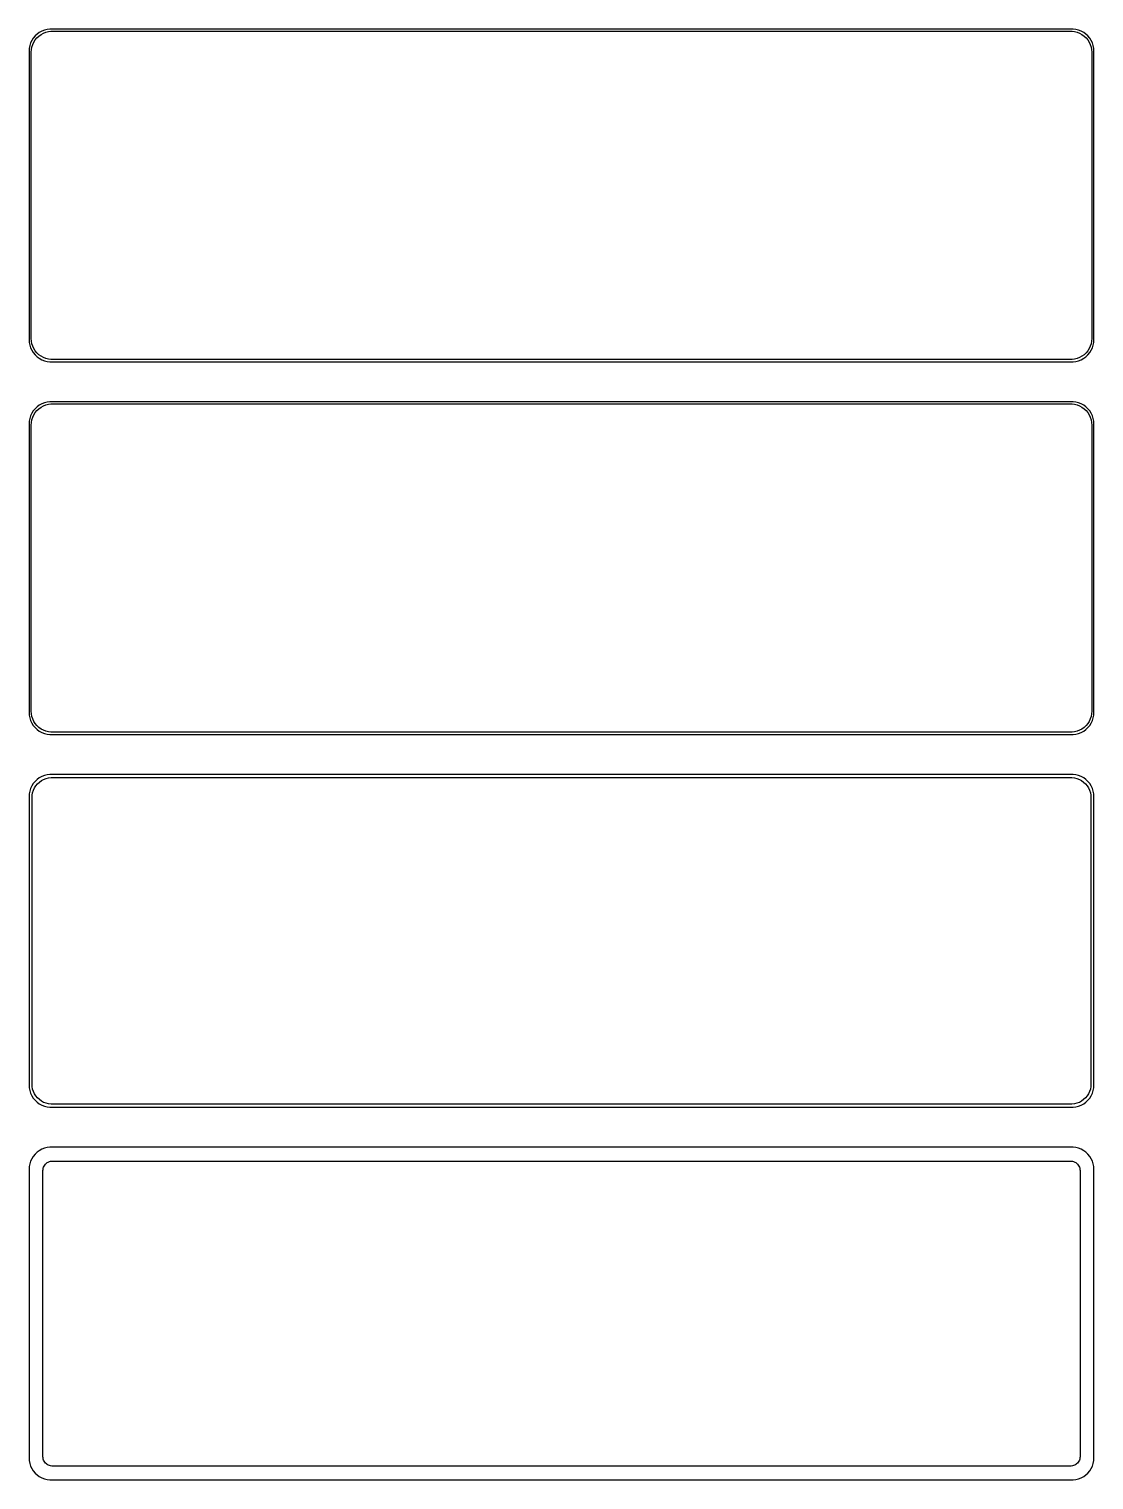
# Model space of a CAD drawing. Header units: metres. Extents: x -120 to 120, y 299 to 625.
import ezdxf

# ---------------------------------------------------------------- set-up
doc = ezdxf.new("R2010")
doc.units = ezdxf.units.M

msp = doc.modelspace()

# ---------------------------------------------------------------- linework, layer by layer
for p, q in [((-117.679, 624.722), (-118.187, 624.353)), ((-117.129, 625.024), (-117.679, 624.722)), ((-117.295, 624.261), (-116.772, 624.548)), ((-116.545, 625.255), (-117.129, 625.024)), ((-116.772, 624.548), (-116.218, 624.768)), ((-115.937, 625.411), (-116.545, 625.255)), ((-116.218, 624.768), (-115.64, 624.916)), ((-115.314, 625.49), (-115.937, 625.411)), ((-115.64, 624.916), (-115.048, 624.991)), ((115.314, 625.49), (-115.314, 625.49)), ((-115.048, 624.991), (115.048, 624.991)), ((115.048, 624.991), (115.64, 624.916)), ((115.937, 625.411), (115.314, 625.49)), ((115.64, 624.916), (116.218, 624.768)), ((116.545, 625.255), (115.937, 625.411)), ((116.218, 624.768), (116.772, 624.548)), ((117.129, 625.024), (116.545, 625.255)), ((116.772, 624.548), (117.295, 624.261)), ((117.679, 624.722), (117.129, 625.024)), ((118.187, 624.353), (117.679, 624.722)), ((-119.843, 621.743), (-119.961, 621.127)), ((-119.649, 622.341), (-119.843, 621.743)), ((-119.382, 622.909), (-119.649, 622.341)), ((-119.463, 620.845), (-119.351, 621.431)), ((-119.045, 623.439), (-119.382, 622.909)), ((-119.351, 621.431), (-119.166, 621.999)), ((-119.166, 621.999), (-118.912, 622.538)), ((-118.645, 623.923), (-119.045, 623.439)), ((-118.912, 622.538), (-118.593, 623.042)), ((-118.187, 624.353), (-118.645, 623.923)), ((-118.593, 623.042), (-118.213, 623.502)), ((-118.213, 623.502), (-117.778, 623.91)), ((-117.778, 623.91), (-117.295, 624.261)), ((117.295, 624.261), (117.778, 623.91)), ((117.778, 623.91), (118.213, 623.502)), ((118.645, 623.923), (118.187, 624.353)), ((118.213, 623.502), (118.593, 623.042)), ((118.593, 623.042), (118.912, 622.538)), ((119.045, 623.439), (118.645, 623.923)), ((118.912, 622.538), (119.166, 621.999)), ((119.382, 622.909), (119.045, 623.439)), ((119.166, 621.999), (119.351, 621.431)), ((119.351, 621.431), (119.463, 620.845)), ((119.649, 622.341), (119.382, 622.909)), ((119.843, 621.743), (119.649, 622.341)), ((119.961, 621.127), (119.843, 621.743)), ((-119.961, 621.127), (-120, 620.5)), ((-120, 620.5), (-120, 555.5)), ((-119.5, 620.25), (-119.463, 620.845)), ((-119.5, 555.75), (-119.5, 620.25)), ((119.463, 620.845), (119.5, 620.25)), ((119.5, 620.25), (119.5, 555.75)), ((120, 620.5), (119.961, 621.127)), ((120, 555.5), (120, 620.5)), ((-120, 555.5), (-119.961, 554.873)), ((-119.961, 554.873), (-119.843, 554.257)), ((-119.843, 554.257), (-119.649, 553.659)), ((-119.649, 553.659), (-119.382, 553.091)), ((-119.463, 555.155), (-119.5, 555.75)), ((-119.351, 554.569), (-119.463, 555.155)), ((-119.382, 553.091), (-119.045, 552.561)), ((-119.166, 554.001), (-119.351, 554.569)), ((-118.912, 553.462), (-119.166, 554.001)), ((-118.593, 552.958), (-118.912, 553.462)), ((-118.213, 552.498), (-118.593, 552.958)), ((118.593, 552.958), (118.213, 552.498)), ((118.912, 553.462), (118.593, 552.958)), ((119.166, 554.001), (118.912, 553.462)), ((119.045, 552.561), (119.382, 553.091)), ((119.351, 554.569), (119.166, 554.001)), ((119.463, 555.155), (119.351, 554.569)), ((119.382, 553.091), (119.649, 553.659)), ((119.5, 555.75), (119.463, 555.155)), ((119.649, 553.659), (119.843, 554.257)), ((119.843, 554.257), (119.961, 554.873)), ((119.961, 554.873), (120, 555.5)), ((-119.045, 552.561), (-118.645, 552.077)), ((-118.645, 552.077), (-118.187, 551.647)), ((-117.778, 552.09), (-118.213, 552.498)), ((-118.187, 551.647), (-117.679, 551.278)), ((-117.295, 551.739), (-117.778, 552.09)), ((-117.679, 551.278), (-117.129, 550.976)), ((-116.772, 551.452), (-117.295, 551.739)), ((-117.129, 550.976), (-116.545, 550.745)), ((-116.218, 551.232), (-116.772, 551.452)), ((-116.545, 550.745), (-115.937, 550.589)), ((-115.64, 551.084), (-116.218, 551.232)), ((-115.937, 550.589), (-115.314, 550.51)), ((-115.048, 551.009), (-115.64, 551.084)), ((-115.314, 550.51), (115.314, 550.51)), ((115.048, 551.009), (-115.048, 551.009)), ((115.64, 551.084), (115.048, 551.009)), ((115.314, 550.51), (115.937, 550.589)), ((116.218, 551.232), (115.64, 551.084)), ((115.937, 550.589), (116.545, 550.745)), ((116.772, 551.452), (116.218, 551.232)), ((116.545, 550.745), (117.129, 550.976)), ((117.295, 551.739), (116.772, 551.452)), ((117.129, 550.976), (117.679, 551.278)), ((117.778, 552.09), (117.295, 551.739)), ((117.679, 551.278), (118.187, 551.647)), ((118.213, 552.498), (117.778, 552.09)), ((118.187, 551.647), (118.645, 552.077)), ((118.645, 552.077), (119.045, 552.561)), ((-118.645, 539.923), (-119.045, 539.439)), ((-118.187, 540.353), (-118.645, 539.923)), ((-118.213, 539.502), (-117.778, 539.91)), ((-117.679, 540.722), (-118.187, 540.353)), ((-117.778, 539.91), (-117.295, 540.261)), ((-117.129, 541.024), (-117.679, 540.722)), ((-117.295, 540.261), (-116.772, 540.548)), ((-116.545, 541.255), (-117.129, 541.024)), ((-116.772, 540.548), (-116.218, 540.768)), ((-115.937, 541.411), (-116.545, 541.255)), ((-116.218, 540.768), (-115.64, 540.916)), ((-115.314, 541.49), (-115.937, 541.411)), ((-115.64, 540.916), (-115.048, 540.991)), ((115.314, 541.49), (-115.314, 541.49)), ((-115.048, 540.991), (115.048, 540.991)), ((115.048, 540.991), (115.64, 540.916)), ((115.937, 541.411), (115.314, 541.49)), ((115.64, 540.916), (116.218, 540.768)), ((116.545, 541.255), (115.937, 541.411)), ((116.218, 540.768), (116.772, 540.548)), ((117.129, 541.024), (116.545, 541.255)), ((116.772, 540.548), (117.295, 540.261)), ((117.679, 540.722), (117.129, 541.024)), ((117.295, 540.261), (117.778, 539.91)), ((118.187, 540.353), (117.679, 540.722)), ((117.778, 539.91), (118.213, 539.502)), ((118.645, 539.923), (118.187, 540.353)), ((119.045, 539.439), (118.645, 539.923)), ((-119.961, 537.127), (-120, 536.5)), ((-120, 536.5), (-120, 471.5)), ((-119.843, 537.743), (-119.961, 537.127)), ((-119.649, 538.341), (-119.843, 537.743)), ((-119.382, 538.909), (-119.649, 538.341)), ((-119.5, 536.25), (-119.463, 536.845)), ((-119.5, 471.75), (-119.5, 536.25)), ((-119.463, 536.845), (-119.351, 537.431)), ((-119.045, 539.439), (-119.382, 538.909)), ((-119.351, 537.431), (-119.166, 537.999)), ((-119.166, 537.999), (-118.912, 538.538)), ((-118.912, 538.538), (-118.593, 539.042)), ((-118.593, 539.042), (-118.213, 539.502)), ((118.213, 539.502), (118.593, 539.042)), ((118.593, 539.042), (118.912, 538.538)), ((118.912, 538.538), (119.166, 537.999)), ((119.382, 538.909), (119.045, 539.439)), ((119.166, 537.999), (119.351, 537.431)), ((119.351, 537.431), (119.463, 536.845)), ((119.649, 538.341), (119.382, 538.909)), ((119.463, 536.845), (119.5, 536.25)), ((119.5, 536.25), (119.5, 471.75)), ((119.843, 537.743), (119.649, 538.341)), ((119.961, 537.127), (119.843, 537.743)), ((120, 536.5), (119.961, 537.127)), ((120, 471.5), (120, 536.5)), ((-120, 471.5), (-119.961, 470.873)), ((-119.961, 470.873), (-119.843, 470.257)), ((-119.463, 471.155), (-119.5, 471.75)), ((-119.351, 470.569), (-119.463, 471.155)), ((119.463, 471.155), (119.351, 470.569)), ((119.5, 471.75), (119.463, 471.155)), ((119.843, 470.257), (119.961, 470.873)), ((119.961, 470.873), (120, 471.5)), ((-119.843, 470.257), (-119.649, 469.659)), ((-119.649, 469.659), (-119.382, 469.091)), ((-119.382, 469.091), (-119.045, 468.561)), ((-119.166, 470.001), (-119.351, 470.569)), ((-118.912, 469.462), (-119.166, 470.001)), ((-119.045, 468.561), (-118.645, 468.077)), ((-118.593, 468.958), (-118.912, 469.462)), ((-118.645, 468.077), (-118.187, 467.647)), ((-118.213, 468.498), (-118.593, 468.958)), ((-117.778, 468.09), (-118.213, 468.498)), ((-118.187, 467.647), (-117.679, 467.278)), ((-117.295, 467.739), (-117.778, 468.09)), ((-116.772, 467.452), (-117.295, 467.739)), ((117.295, 467.739), (116.772, 467.452)), ((117.778, 468.09), (117.295, 467.739)), ((117.679, 467.278), (118.187, 467.647)), ((118.213, 468.498), (117.778, 468.09)), ((118.187, 467.647), (118.645, 468.077)), ((118.593, 468.958), (118.213, 468.498)), ((118.912, 469.462), (118.593, 468.958)), ((118.645, 468.077), (119.045, 468.561)), ((119.166, 470.001), (118.912, 469.462)), ((119.045, 468.561), (119.382, 469.091)), ((119.351, 470.569), (119.166, 470.001)), ((119.382, 469.091), (119.649, 469.659)), ((119.649, 469.659), (119.843, 470.257)), ((-117.679, 467.278), (-117.129, 466.976)), ((-117.129, 466.976), (-116.545, 466.745)), ((-116.218, 467.232), (-116.772, 467.452)), ((-116.545, 466.745), (-115.937, 466.589)), ((-115.64, 467.084), (-116.218, 467.232)), ((-115.937, 466.589), (-115.314, 466.51)), ((-115.048, 467.009), (-115.64, 467.084)), ((-115.314, 466.51), (115.314, 466.51)), ((115.048, 467.009), (-115.048, 467.009)), ((115.64, 467.084), (115.048, 467.009)), ((115.314, 466.51), (115.937, 466.589)), ((116.218, 467.232), (115.64, 467.084)), ((115.937, 466.589), (116.545, 466.745)), ((116.772, 467.452), (116.218, 467.232)), ((116.545, 466.745), (117.129, 466.976)), ((117.129, 466.976), (117.679, 467.278)), ((-119.382, 454.909), (-119.649, 454.341)), ((-119.045, 455.439), (-119.382, 454.909)), ((-118.645, 455.923), (-119.045, 455.439)), ((-118.762, 454.456), (-118.454, 454.941)), ((-118.187, 456.353), (-118.645, 455.923)), ((-118.454, 454.941), (-118.088, 455.384)), ((-117.679, 456.722), (-118.187, 456.353)), ((-118.088, 455.384), (-117.668, 455.778)), ((-117.129, 457.024), (-117.679, 456.722)), ((-117.668, 455.778), (-117.203, 456.116)), ((-117.203, 456.116), (-116.699, 456.393)), ((-116.545, 457.255), (-117.129, 457.024)), ((-116.699, 456.393), (-116.165, 456.604)), ((-115.937, 457.411), (-116.545, 457.255)), ((-116.165, 456.604), (-115.608, 456.747)), ((-115.314, 457.49), (-115.937, 457.411)), ((-115.608, 456.747), (-115.037, 456.819)), ((115.314, 457.49), (-115.314, 457.49)), ((-115.037, 456.819), (115.037, 456.819)), ((115.037, 456.819), (115.608, 456.747)), ((115.937, 457.411), (115.314, 457.49)), ((115.608, 456.747), (116.165, 456.604)), ((116.545, 457.255), (115.937, 457.411)), ((116.165, 456.604), (116.699, 456.393)), ((117.129, 457.024), (116.545, 457.255)), ((116.699, 456.393), (117.203, 456.116)), ((117.679, 456.722), (117.129, 457.024)), ((117.203, 456.116), (117.668, 455.778)), ((117.668, 455.778), (118.088, 455.384)), ((118.187, 456.353), (117.679, 456.722)), ((118.088, 455.384), (118.454, 454.941)), ((118.645, 455.923), (118.187, 456.353)), ((118.454, 454.941), (118.762, 454.456)), ((119.045, 455.439), (118.645, 455.923)), ((119.382, 454.909), (119.045, 455.439)), ((119.649, 454.341), (119.382, 454.909)), ((-119.961, 453.127), (-120, 452.5)), ((-120, 452.5), (-120, 387.5)), ((-119.843, 453.743), (-119.961, 453.127)), ((-119.649, 454.341), (-119.843, 453.743)), ((-119.328, 452.25), (-119.292, 452.824)), ((-119.328, 387.75), (-119.328, 452.25)), ((-119.292, 452.824), (-119.185, 453.389)), ((-119.185, 453.389), (-119.007, 453.935)), ((-119.007, 453.935), (-118.762, 454.456)), ((118.762, 454.456), (119.007, 453.935)), ((119.007, 453.935), (119.185, 453.389)), ((119.185, 453.389), (119.292, 452.824)), ((119.292, 452.824), (119.328, 452.25)), ((119.328, 452.25), (119.328, 387.75)), ((119.843, 453.743), (119.649, 454.341)), ((119.961, 453.127), (119.843, 453.743)), ((120, 452.5), (119.961, 453.127)), ((120, 387.5), (120, 452.5)), ((-120, 387.5), (-119.961, 386.873)), ((-119.961, 386.873), (-119.843, 386.257)), ((-119.843, 386.257), (-119.649, 385.659)), ((-119.292, 387.176), (-119.328, 387.75)), ((-119.185, 386.611), (-119.292, 387.176)), ((-119.007, 386.065), (-119.185, 386.611)), ((-118.762, 385.544), (-119.007, 386.065)), ((119.007, 386.065), (118.762, 385.544)), ((119.185, 386.611), (119.007, 386.065)), ((119.292, 387.176), (119.185, 386.611)), ((119.328, 387.75), (119.292, 387.176)), ((119.649, 385.659), (119.843, 386.257)), ((119.843, 386.257), (119.961, 386.873)), ((119.961, 386.873), (120, 387.5)), ((-119.649, 385.659), (-119.382, 385.091)), ((-119.382, 385.091), (-119.045, 384.561)), ((-119.045, 384.561), (-118.645, 384.077)), ((-118.454, 385.059), (-118.762, 385.544)), ((-118.645, 384.077), (-118.187, 383.647)), ((-118.088, 384.616), (-118.454, 385.059)), ((-118.187, 383.647), (-117.679, 383.278)), ((-117.668, 384.222), (-118.088, 384.616)), ((-117.679, 383.278), (-117.129, 382.976)), ((-117.203, 383.884), (-117.668, 384.222)), ((-116.699, 383.607), (-117.203, 383.884)), ((-117.129, 382.976), (-116.545, 382.745)), ((-116.165, 383.396), (-116.699, 383.607)), ((-116.545, 382.745), (-115.937, 382.589)), ((-115.608, 383.253), (-116.165, 383.396)), ((-115.937, 382.589), (-115.314, 382.51)), ((-115.037, 383.181), (-115.608, 383.253)), ((115.037, 383.181), (-115.037, 383.181)), ((115.608, 383.253), (115.037, 383.181)), ((115.314, 382.51), (115.937, 382.589)), ((116.165, 383.396), (115.608, 383.253)), ((115.937, 382.589), (116.545, 382.745)), ((116.699, 383.607), (116.165, 383.396)), ((116.545, 382.745), (117.129, 382.976)), ((117.203, 383.884), (116.699, 383.607)), ((117.129, 382.976), (117.679, 383.278)), ((117.668, 384.222), (117.203, 383.884)), ((118.088, 384.616), (117.668, 384.222)), ((117.679, 383.278), (118.187, 383.647)), ((118.454, 385.059), (118.088, 384.616)), ((118.187, 383.647), (118.645, 384.077)), ((118.762, 385.544), (118.454, 385.059)), ((118.645, 384.077), (119.045, 384.561)), ((119.045, 384.561), (119.382, 385.091)), ((119.382, 385.091), (119.649, 385.659)), ((-115.314, 382.51), (115.314, 382.51)), ((-117.129, 373.024), (-117.679, 372.722)), ((-116.545, 373.255), (-117.129, 373.024)), ((-115.937, 373.411), (-116.545, 373.255)), ((-115.314, 373.49), (-115.937, 373.411)), ((115.314, 373.49), (-115.314, 373.49)), ((115.937, 373.411), (115.314, 373.49)), ((116.545, 373.255), (115.937, 373.411)), ((117.129, 373.024), (116.545, 373.255)), ((117.679, 372.722), (117.129, 373.024)), ((-119.843, 369.743), (-119.961, 369.127)), ((-119.649, 370.341), (-119.843, 369.743)), ((-119.382, 370.909), (-119.649, 370.341)), ((-119.045, 371.439), (-119.382, 370.909)), ((-118.645, 371.923), (-119.045, 371.439)), ((-118.187, 372.353), (-118.645, 371.923)), ((-117.679, 372.722), (-118.187, 372.353)), ((-116.599, 369.266), (-116.457, 369.49)), ((-116.457, 369.49), (-116.288, 369.694)), ((-116.288, 369.694), (-116.095, 369.875)), ((-116.095, 369.875), (-115.88, 370.031)), ((-115.88, 370.031), (-115.648, 370.159)), ((-115.648, 370.159), (-115.402, 370.256)), ((-115.402, 370.256), (-115.145, 370.322)), ((-115.145, 370.322), (-114.882, 370.355)), ((-114.882, 370.355), (114.882, 370.355)), ((114.882, 370.355), (115.145, 370.322)), ((115.145, 370.322), (115.402, 370.256)), ((115.402, 370.256), (115.648, 370.159)), ((115.648, 370.159), (115.88, 370.031)), ((115.88, 370.031), (116.095, 369.875)), ((116.095, 369.875), (116.288, 369.694)), ((116.288, 369.694), (116.457, 369.49)), ((116.457, 369.49), (116.599, 369.266)), ((118.187, 372.353), (117.679, 372.722)), ((118.645, 371.923), (118.187, 372.353)), ((119.045, 371.439), (118.645, 371.923)), ((119.382, 370.909), (119.045, 371.439)), ((119.649, 370.341), (119.382, 370.909)), ((119.843, 369.743), (119.649, 370.341)), ((119.961, 369.127), (119.843, 369.743)), ((-119.961, 369.127), (-120, 368.5)), ((-120, 368.5), (-120, 303.5)), ((-116.86, 368.25), (-116.843, 368.514)), ((-116.86, 303.75), (-116.86, 368.25)), ((-116.843, 368.514), (-116.793, 368.775)), ((-116.793, 368.775), (-116.711, 369.027)), ((-116.711, 369.027), (-116.599, 369.266)), ((116.599, 369.266), (116.711, 369.027)), ((116.711, 369.027), (116.793, 368.775)), ((116.793, 368.775), (116.843, 368.514)), ((116.843, 368.514), (116.86, 368.25)), ((116.86, 368.25), (116.86, 303.75)), ((120, 368.5), (119.961, 369.127)), ((120, 303.5), (120, 368.5)), ((-120, 303.5), (-119.961, 302.873)), ((-119.961, 302.873), (-119.843, 302.257)), ((-119.843, 302.257), (-119.649, 301.659)), ((-119.649, 301.659), (-119.382, 301.091)), ((-119.382, 301.091), (-119.045, 300.561)), ((-116.843, 303.486), (-116.86, 303.75)), ((-116.793, 303.225), (-116.843, 303.486)), ((-116.711, 302.973), (-116.793, 303.225)), ((-116.599, 302.734), (-116.711, 302.973)), ((-116.457, 302.51), (-116.599, 302.734)), ((-116.288, 302.306), (-116.457, 302.51)), ((-116.095, 302.125), (-116.288, 302.306)), ((-115.88, 301.969), (-116.095, 302.125)), ((-115.648, 301.841), (-115.88, 301.969)), ((-115.402, 301.744), (-115.648, 301.841)), ((-115.145, 301.678), (-115.402, 301.744)), ((-114.882, 301.645), (-115.145, 301.678)), ((114.882, 301.645), (-114.882, 301.645)), ((115.145, 301.678), (114.882, 301.645)), ((115.402, 301.744), (115.145, 301.678)), ((115.648, 301.841), (115.402, 301.744)), ((115.88, 301.969), (115.648, 301.841)), ((116.095, 302.125), (115.88, 301.969)), ((116.288, 302.306), (116.095, 302.125)), ((116.457, 302.51), (116.288, 302.306)), ((116.599, 302.734), (116.457, 302.51)), ((116.711, 302.973), (116.599, 302.734)), ((116.793, 303.225), (116.711, 302.973)), ((116.843, 303.486), (116.793, 303.225)), ((116.86, 303.75), (116.843, 303.486)), ((119.045, 300.561), (119.382, 301.091)), ((119.382, 301.091), (119.649, 301.659)), ((119.649, 301.659), (119.843, 302.257)), ((119.843, 302.257), (119.961, 302.873)), ((119.961, 302.873), (120, 303.5)), ((-119.045, 300.561), (-118.645, 300.077)), ((-118.645, 300.077), (-118.187, 299.647)), ((-118.187, 299.647), (-117.679, 299.278)), ((-117.679, 299.278), (-117.129, 298.976)), ((-117.129, 298.976), (-116.545, 298.745)), ((-116.545, 298.745), (-115.937, 298.589)), ((-115.937, 298.589), (-115.314, 298.51)), ((-115.314, 298.51), (115.314, 298.51)), ((115.314, 298.51), (115.937, 298.589)), ((115.937, 298.589), (116.545, 298.745)), ((116.545, 298.745), (117.129, 298.976)), ((117.129, 298.976), (117.679, 299.278)), ((117.679, 299.278), (118.187, 299.647)), ((118.187, 299.647), (118.645, 300.077)), ((118.645, 300.077), (119.045, 300.561))]:
    msp.add_line(p, q)

doc.saveas('drawing.dxf')
